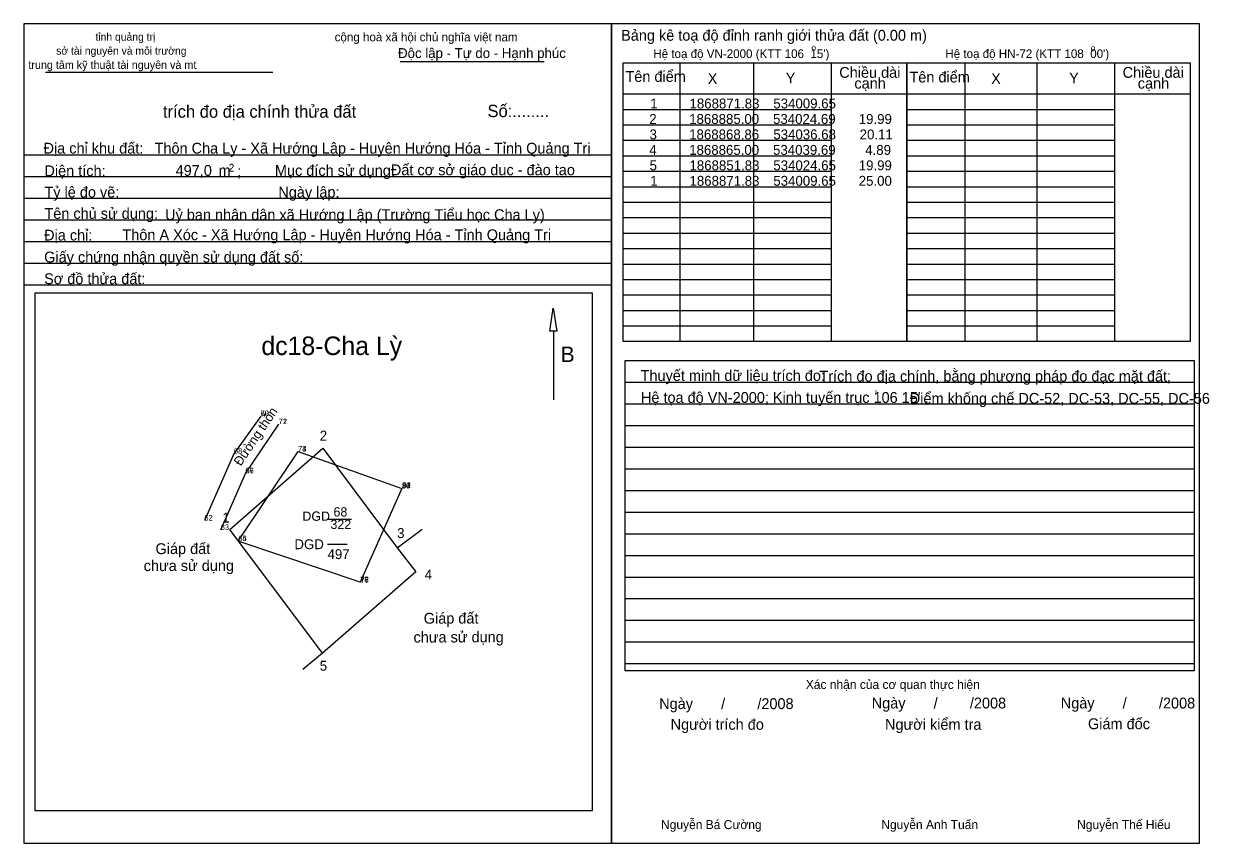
# Model space of a CAD drawing. Extents: x 528333 to 535626, y 1867647 to 1870182.
# Drawn here: x 533976.3 to 534168, y 1868821.1 to 1868953.6 of the extents above; entities that cross this region are included whole.
import ezdxf

# ---------------------------------------------------------------- set-up
doc = ezdxf.new("R2010")
doc.units = 0
for name, color, linetype in [('Level 1', 7, 'Continuous'), ('Level 10', 7, 'Continuous'), ('Level 13', 7, 'Continuous'), ('Level 18', 7, 'Continuous'), ('Level 2', 7, 'Continuous'), ('Level 22', 7, 'Continuous'), ('Level 30', 7, 'Continuous'), ('Level 32', 7, 'Continuous'), ('Level 4', 7, 'Continuous'), ('Level 51', 7, 'Continuous'), ('Level 62', 7, 'Continuous'), ('Level 9', 7, 'Continuous')]:
    doc.layers.add(name, color=color, linetype=linetype)

msp = doc.modelspace()

# ---------------------------------------------------------------- linework, layer by layer
at = {"layer": 'Level 1'}
for p, q in [((533976.35, 1868932.4), (534071.35, 1868932.4)), ((533976.35, 1868928.9), (534071.35, 1868928.9)), ((533976.35, 1868925.4), (534071.35, 1868925.4)), ((533976.35, 1868921.9), (534071.35, 1868921.9)), ((533976.35, 1868918.4), (534071.35, 1868918.4)), ((533976.35, 1868914.9), (534071.35, 1868914.9)), ((533976.35, 1868911.4), (534071.35, 1868911.4)), ((534073.55, 1868895.65), (534165.5, 1868895.65)), ((534073.55, 1868892.15), (534165.5, 1868892.15)), ((534073.55, 1868888.65), (534165.5, 1868888.65)), ((534073.55, 1868885.15), (534165.5, 1868885.15)), ((534073.55, 1868881.65), (534165.5, 1868881.65)), ((534073.55, 1868878.15), (534165.5, 1868878.15)), ((534073.55, 1868874.65), (534165.5, 1868874.65)), ((534073.55, 1868871.15), (534165.5, 1868871.15)), ((534073.55, 1868867.65), (534165.5, 1868867.65)), ((534073.55, 1868864.15), (534165.5, 1868864.15)), ((534073.55, 1868860.65), (534165.5, 1868860.65)), ((534073.55, 1868857.15), (534165.5, 1868857.15)), ((534073.55, 1868853.65), (534165.5, 1868853.65)), ((534073.55, 1868850.15), (534165.5, 1868850.15))]:
    msp.add_line(p, q, dxfattribs=at)
for points in [[(534071.35, 1868953.6), (533976.35, 1868953.6), (533976.35, 1868821.1), (534071.35, 1868821.1)], [(534166.35, 1868953.6), (534071.35, 1868953.6), (534071.35, 1868821.1), (534166.35, 1868821.1)]]:
    msp.add_lwpolyline(points, close=True, dxfattribs=at)
at = {"layer": 'Level 10'}
for points in [[(534024.65, 1868851.83), (534009.65, 1868871.83), (534024.7, 1868885), (534036.68, 1868868.86)], [(534036.68, 1868868.86), (534040.72, 1868871.87)], [(534036.68, 1868868.86), (534039.7, 1868865), (534024.65, 1868851.83)], [(534024.65, 1868851.83), (534021.45, 1868849.2)]]:
    msp.add_lwpolyline(points, dxfattribs=at)
at = {"layer": 'Level 13'}
msp.add_line((534025.45, 1868869.45), (534028.65, 1868869.45), dxfattribs=at)
at = {"layer": 'Level 18'}
for p, q in [((534014.63, 1868890.15), (534014.63, 1868890.15)), ((534014.65, 1868890.16), (534014.65, 1868890.16)), ((534017.55, 1868888.86), (534017.55, 1868888.86)), ((534017.57, 1868888.86), (534017.57, 1868888.86)), ((534010.33, 1868884.08), (534010.33, 1868884.08)), ((534020.69, 1868884.42), (534020.69, 1868884.42)), ((534020.69, 1868884.41), (534020.69, 1868884.41)), ((534012.17, 1868880.92), (534012.17, 1868880.92)), ((534012.19, 1868880.9), (534012.19, 1868880.9)), ((534037.46, 1868878.46), (534037.46, 1868878.46)), ((534037.51, 1868878.54), (534037.51, 1868878.54)), ((534037.53, 1868878.53), (534037.53, 1868878.53)), ((534037.55, 1868878.55), (534037.55, 1868878.55)), ((534025.62, 1868873.51), (534029.34, 1868873.51)), ((534005.55, 1868873.27), (534005.55, 1868873.27)), ((534008.19, 1868871.75), (534008.19, 1868871.75)), ((534011.03, 1868869.96), (534011.03, 1868869.96)), ((534011.03, 1868869.95), (534011.03, 1868869.95)), ((534030.74, 1868863.25), (534030.74, 1868863.25)), ((534030.75, 1868863.29), (534030.75, 1868863.29)), ((534030.77, 1868863.25), (534030.77, 1868863.25)), ((534030.78, 1868863.18), (534030.78, 1868863.18))]:
    msp.add_line(p, q, dxfattribs=at)
for points in [[(534014.65, 1868890.16), (534010.33, 1868884.08), (534005.55, 1868873.27)], [(534008.19, 1868871.75), (534012.19, 1868880.9), (534017.57, 1868888.86)]]:
    msp.add_lwpolyline(points, dxfattribs=at)
at = {"layer": 'Level 2'}
for p, q in [((534037.2, 1868947.5), (534060.45, 1868947.5)), ((534082.45, 1868902.25), (534082.45, 1868947.3)), ((534094.35, 1868902.25), (534094.35, 1868947.3)), ((534106.85, 1868947.3), (534106.85, 1868902.25)), ((534128.5, 1868902.25), (534128.5, 1868947.3)), ((534140.15, 1868902.25), (534140.15, 1868947.3)), ((534152.65, 1868947.3), (534152.65, 1868902.25)), ((533979.85, 1868945.75), (534016.6, 1868945.75)), ((534073.25, 1868942.25), (534119.05, 1868942.25)), ((534119.05, 1868942.25), (534164.85, 1868942.25)), ((534073.25, 1868939.75), (534106.85, 1868939.75)), ((534119.05, 1868939.75), (534152.65, 1868939.75)), ((534073.25, 1868937.25), (534106.85, 1868937.25)), ((534119.05, 1868937.25), (534152.65, 1868937.25)), ((534073.25, 1868934.75), (534106.85, 1868934.75)), ((534119.05, 1868934.75), (534152.65, 1868934.75)), ((534073.25, 1868932.25), (534106.85, 1868932.25)), ((534119.05, 1868932.25), (534152.65, 1868932.25)), ((534073.25, 1868929.75), (534106.85, 1868929.75)), ((534119.05, 1868929.75), (534152.65, 1868929.75)), ((534073.25, 1868927.25), (534106.85, 1868927.25)), ((534119.05, 1868927.25), (534152.65, 1868927.25)), ((534073.25, 1868924.75), (534106.85, 1868924.75)), ((534119.05, 1868924.75), (534152.65, 1868924.75)), ((534073.25, 1868922.25), (534106.85, 1868922.25)), ((534119.05, 1868922.25), (534152.65, 1868922.25)), ((534073.25, 1868919.75), (534106.85, 1868919.75)), ((534119.05, 1868919.75), (534152.65, 1868919.75)), ((534073.25, 1868917.25), (534106.85, 1868917.25)), ((534119.05, 1868917.25), (534152.65, 1868917.25)), ((534073.25, 1868914.75), (534106.85, 1868914.75)), ((534119.05, 1868914.75), (534152.65, 1868914.75)), ((534073.25, 1868912.25), (534106.85, 1868912.25)), ((534119.05, 1868912.25), (534152.65, 1868912.25)), ((534073.25, 1868909.75), (534106.85, 1868909.75)), ((534119.05, 1868909.75), (534152.65, 1868909.75)), ((534073.25, 1868907.25), (534106.85, 1868907.25)), ((534119.05, 1868907.25), (534152.65, 1868907.25)), ((534073.25, 1868904.75), (534106.85, 1868904.75)), ((534119.05, 1868904.75), (534152.65, 1868904.75)), ((534062, 1868892.8), (534062, 1868903.9))]:
    msp.add_line(p, q, dxfattribs=at)
for points in [[(534073.25, 1868947.25), (534119.05, 1868947.25), (534119.05, 1868902.25), (534073.25, 1868902.25)], [(534119.05, 1868947.25), (534164.85, 1868947.25), (534164.85, 1868902.25), (534119.05, 1868902.25)], [(533978.15, 1868826.4), (534068.3, 1868826.4), (534068.3, 1868910.05), (533978.15, 1868910.05)], [(534061.4, 1868903.9), (534061.9, 1868907.6), (534062.5, 1868903.9)], [(534073.55, 1868899.15), (534165.5, 1868899.15), (534165.5, 1868849), (534073.55, 1868849)]]:
    msp.add_lwpolyline(points, close=True, dxfattribs=at)
at = {"layer": 'Level 9'}
for p, q in [((534011.03, 1868869.96), (534020.69, 1868884.42)), ((534020.69, 1868884.42), (534037.46, 1868878.46)), ((534037.46, 1868878.46), (534030.75, 1868863.29)), ((534030.75, 1868863.29), (534011.03, 1868869.96))]:
    msp.add_line(p, q, dxfattribs=at)

# ---------------------------------------------------------------- texts
at = {"layer": 'Level 13'}
for s, p in [('DGD', (534020.1, 1868868.65)), ('497', (534025.45, 1868867.05))]:
    msp.add_text(s, height=1.6, dxfattribs=at).set_placement(p)
at = {"layer": 'Level 18'}
msp.add_text('Đường thôn', height=1.5, rotation=55.9594, dxfattribs=at).set_placement((534011.42, 1868881.99))
for s, height, p in [('69', 0.9, (534014.63, 1868890.15)), ('70', 0.9, (534014.65, 1868890.16)), ('71', 0.9, (534017.55, 1868888.86)), ('72', 0.9, (534017.57, 1868888.86)), ('68', 0.9, (534010.33, 1868884.08)), ('73', 0.9, (534020.69, 1868884.41)), ('74', 0.9, (534020.69, 1868884.42)), ('67', 0.9, (534012.17, 1868880.92)), ('66', 0.9, (534012.19, 1868880.9)), ('80', 0.9, (534037.46, 1868878.46)), ('81', 0.9, (534037.51, 1868878.54)), ('79', 0.9, (534037.53, 1868878.52)), ('82', 0.9, (534037.55, 1868878.55)), ('68', 1.5, (534026.42, 1868873.93)), ('62', 0.9, (534005.55, 1868873.27)), ('DGD', 1.5, (534021.39, 1868873.24)), ('322', 1.5, (534025.93, 1868871.92)), ('63', 0.9, (534008.19, 1868871.75)), ('64', 0.9, (534011.03, 1868869.96)), ('65', 0.9, (534011.03, 1868869.96)), ('75', 0.9, (534030.74, 1868863.28)), ('76', 0.9, (534030.74, 1868863.25)), ('78', 0.9, (534030.77, 1868863.25)), ('77', 0.9, (534030.78, 1868863.18))]:
    msp.add_text(s, height=height, dxfattribs=at).set_placement(p)
at = {"layer": 'Level 2'}
for s, height, p in [('tỉnh quảng trị', 1.2501, (533987.95, 1868950.85)), ('cộng hoà xã hội chủ nghĩa việt nam', 1.4001, (534026.6, 1868950.75)), ('Bảng kê toạ độ đỉnh ranh giới thửa đất (0.00 m)', 1.7499, (534072.9, 1868950.85)), ('o', 1, (534103.65, 1868949.25)), ('sở tài nguyên và môi trường', 1.2501, (533981.6, 1868948.6)), ('Độc lập - Tự do - Hạnh phúc', 1.5999, (534036.85, 1868948.05)), ("Hệ toạ độ VN-2000 (KTT 106  15')", 1.4001, (534078.1, 1868948.05)), ("Hệ toạ độ HN-72 (KTT 108  00')", 1.4001, (534125.3, 1868948.05)), ('o', 1, (534148.8, 1868949.15)), ('trung tâm kỹ thuật tài nguyên và mt', 1.2999, (533977.1, 1868946.3)), ('Tên điểm', 1.75, (534073.6, 1868944.2)), ('Chiều dài ', 1.75, (534108.15, 1868944.85)), ('Chiều dài ', 1.75, (534153.95, 1868944.85)), ('X ', 1.75, (534086.9, 1868943.85)), ('Y', 1.75, (534099.5, 1868943.95)), ('cạnh', 1.75, (534110.6, 1868943.1)), ('Tên điểm', 1.75, (534119.5, 1868944.1)), ('X ', 1.75, (534132.7, 1868943.85)), ('Y', 1.75, (534145.3, 1868943.95)), ('cạnh', 1.75, (534156.4, 1868943.1)), ('trích đo địa chính thửa đất', 2.0001, (533998.85, 1868938.4)), ('Số:........', 2.0001, (534051.3, 1868938.5)), ('Địa chỉ khu đất:', 1.7499, (533979.55, 1868932.6)), ('Thôn Cha Ly - Xã Hướng Lập - Huyện Hướng Hóa - Tỉnh Quảng Trị', 1.7499, (533997.5, 1868932.6)), ('2', 1.25, (534009.45, 1868929.7)), ('Mục đích sử dụng:', 1.7499, (534016.95, 1868929)), ('Đất cơ sở giáo dục - đào tạo', 1.75, (534035.69, 1868929.1)), ('Diện tích:', 1.75, (533979.7, 1868928.95)), ('497,0', 1.75, (534000.9, 1868929)), (' m ', 1.75, (534007.2, 1868929)), ('Tỷ lệ đo vẽ:', 1.7499, (533979.7, 1868925.5)), ('Ngày lập:', 1.75, (534017.5, 1868925.5)), ('Tên chủ sử dụng:', 1.7499, (533979.7, 1868922.05)), ('Uỷ ban nhân dân xã Hướng Lập (Trường Tiểu học Cha Ly)', 1.7499, (533999.2, 1868921.85)), ('Địa chỉ:', 1.75, (533979.65, 1868918.55)), ('Thôn A Xóc - Xã Hướng Lập - Huyện Hướng Hóa - Tỉnh Quảng Trị', 1.7499, (533992.3, 1868918.6)), ('Giấy chứng nhận quyền sử dụng đất số:', 1.7499, (533979.65, 1868915)), ('Sơ đồ thửa đất:', 1.7499, (533979.65, 1868911.5)), ('B', 2.5, (534063.15, 1868898.9)), ('Thuyết minh dữ liệu trích đo:', 1.7499, (534076.05, 1868895.85)), ('Thuyết minh dữ liệu trích đo:', 1.7499, (534076.05, 1868895.85)), ('Trích đo địa chính, bằng phương pháp đo đạc mặt đất; ', 1.7499, (534104.95, 1868895.75)), ("Hệ tọa độ VN-2000; Kinh tuyến trục 106 15' ;", 1.7499, (534076.1, 1868892.3)), ('0', 0.5, (534113.9, 1868893.85)), ('Xác nhận của cơ quan thực hiện', 1.4499, (534102.75, 1868846.05)), ('Ngày       /        /2008', 1.7499, (534079.05, 1868842.8)), ('Ngày       /        /2008', 1.7499, (534113.4, 1868842.9)), ('Ngày       /        /2008', 1.7499, (534143.95, 1868842.9)), ('Người trích đo', 1.7499, (534080.9, 1868839.45)), ('Người kiểm tra', 1.7499, (534115.55, 1868839.45)), ('Giám đốc ', 1.75, (534148.35, 1868839.55)), ('Nguyễn Bá Cường', 1.4499, (534079.35, 1868823.4)), ('Nguyễn Anh Tuấn', 1.4499, (534114.95, 1868823.4)), ('Nguyễn Thế Hiếu', 1.4499, (534146.6, 1868823.4))]:
    msp.add_text(s, height=height, dxfattribs=at).set_placement(p)
at = {"layer": 'Level 22'}
msp.add_text(';', height=1.75, dxfattribs=at).set_placement((534010.85, 1868928.9))
at = {"layer": 'Level 30'}
for s, p in [('1', (534077.6, 1868939.9)), ('1868871.83', (534083.95, 1868939.9)), ('534009.65', (534097.5, 1868939.9)), ('534009.65', (534097.5, 1868939.9)), ('2', (534077.45, 1868937.4)), ('1868885.00', (534083.9, 1868937.4)), ('534024.69', (534097.45, 1868937.4)), ('19.99', (534111.3, 1868937.4)), ('3', (534077.5, 1868934.9)), ('1868868.86', (534083.9, 1868934.9)), ('534036.68', (534097.5, 1868934.9)), ('20.11', (534111.45, 1868934.9)), ('4', (534077.45, 1868932.4)), ('1868865.00', (534083.9, 1868932.4)), ('534039.69', (534097.45, 1868932.4)), ('4.89', (534112.35, 1868932.4)), ('5', (534077.5, 1868929.9)), ('1868851.83', (534083.95, 1868929.9)), ('534024.65', (534097.5, 1868929.9)), ('19.99', (534111.3, 1868929.9)), ('1', (534077.6, 1868927.4)), ('1868871.83', (534083.95, 1868927.4)), ('534009.65', (534097.5, 1868927.4)), ('25.00', (534111.3, 1868927.4))]:
    msp.add_text(s, height=1.6, dxfattribs=at).set_placement(p)
at = {"layer": 'Level 32'}
for s, p in [('2', (534024.2, 1868886.2)), ('1', (534008.45, 1868872.95)), ('3', (534036.7, 1868870.45)), ('4', (534041.15, 1868863.75)), ('5', (534024.2, 1868849))]:
    msp.add_text(s, height=1.6, dxfattribs=at).set_placement(p)
at = {"layer": 'Level 4'}
msp.add_text('dc18-Cha Lỳ', height=3, dxfattribs=at).set_placement((534014.76, 1868900.03))
at = {"layer": 'Level 51'}
msp.add_text('Điểm khống chế DC-52, DC-53, DC-55, DC-56', height=1.7499, dxfattribs=at).set_placement((534119.55, 1868892.15))
at = {"layer": 'Level 62'}
for s, height, p in [('Giáp đất ', 1.75, (533997.65, 1868867.85)), ('chưa sử dụng', 1.7499, (533995.75, 1868865.1)), ('Giáp đất ', 1.75, (534041, 1868856.6)), ('chưa sử dụng', 1.7499, (534039.35, 1868853.55))]:
    msp.add_text(s, height=height, rotation=0.1725, dxfattribs=at).set_placement(p)

doc.saveas('drawing.dxf')
